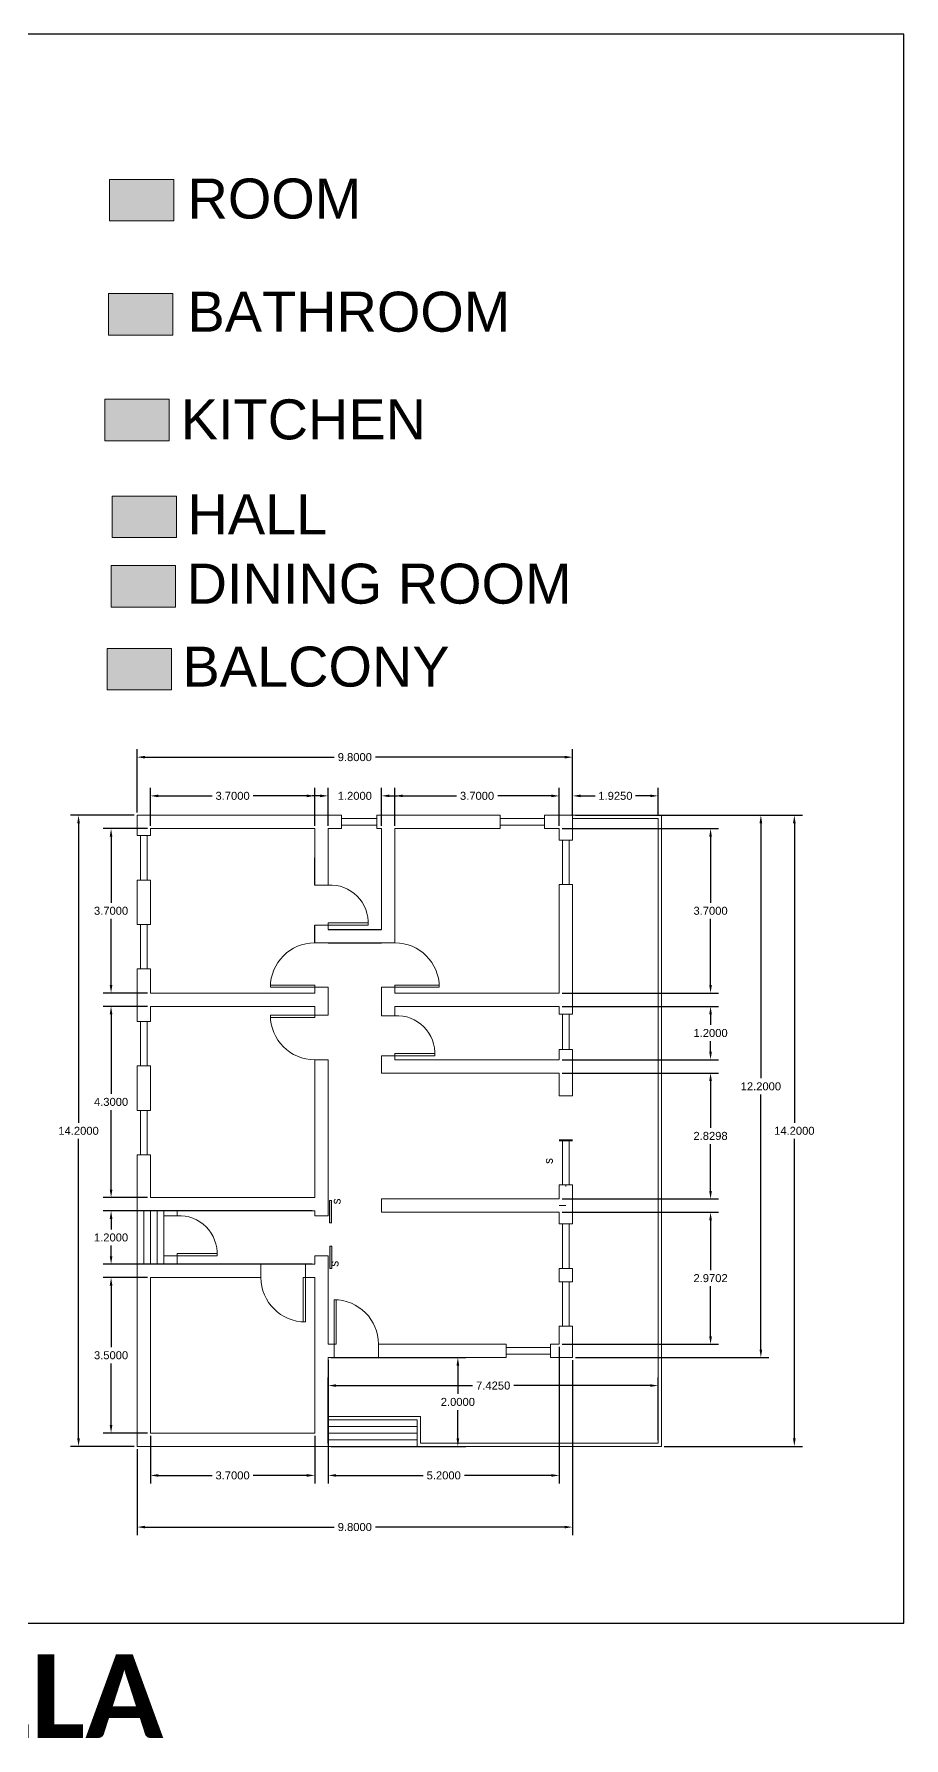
# Model space of a CAD drawing. Header units: inches. Extents: x -59 to 212, y 9 to 737.
# Drawn here: x 51.86 to 71.43, y 9.14 to 47.48 of the extents above; entities that cross this region are included whole.
import ezdxf

# ---------------------------------------------------------------- set-up
doc = ezdxf.new("R2010")
doc.units = ezdxf.units.IN
doc.header["$MEASUREMENT"] = 0
doc.linetypes.add('ACAD_ISO02W100', pattern=[15, 12, -3])
doc.layers.add('A_WALL_3D', color=1, linetype='Continuous')
doc.styles.get("Standard").update_dxf_attribs({"font": 'arial.ttf'})
doc.styles.add('STYLUS', font='stylu.ttf')
doc.dimstyles.get("Standard").update_dxf_attribs({"dimtxt": 0.18, "dimasz": 0.18, "dimexe": 0.18, "dimexo": 0.0625, "dimgap": 0.09, "dimtad": 0, "dimtih": 1, "dimtoh": 1, "dimdec": 4, "dimzin": 0, "dimdsep": 46, "dimtxsty": 'Standard', "dimcen": 0.09, "dimadec": 0, "dimazin": 0, "dimtfac": 1, "dimtdec": 4, "dimtofl": 0, "dimtmove": 0, "dimatfit": 3, "dimfxl": 1, "dimtolj": 1, "dimtzin": 0, "dimarcsym": 0})

# ---------------------------------------------------------------- blocks, each defined once
blk = doc.blocks.new('*D21')
at = {"color": 0, "lineweight": -2, "transparency": 16777216}
for p, q in [((54.477, 29.662), (54.477, 30.516)), ((54.657, 30.336), (55.864, 30.336)), ((57.997, 30.336), (56.791, 30.336)), ((58.177, 29.662), (58.177, 30.516))]:
    blk.add_line(p, q, dxfattribs=at)
at = {"color": 0, "transparency": 16777216}
for points in [[(54.657, 30.366), (54.657, 30.306), (54.477, 30.336)], [(57.997, 30.366), (57.997, 30.306), (58.177, 30.336)]]:
    blk.add_solid(points, dxfattribs=at)
at = {"layer": 'Defpoints', "color": 0, "transparency": 16777216}
for p in [(58.177, 30.336), (54.477, 29.6), (58.177, 29.6)]:
    blk.add_point(p, dxfattribs=at)
at = {"color": 0, "lineweight": 0, "transparency": 16777216, "insert": (56.327, 30.336), "char_height": 0.18, "attachment_point": 5}
blk.add_mtext('\\A1;3.7000', dxfattribs=at)
blk = doc.blocks.new('*D22')
at = {"color": 0, "lineweight": -2, "transparency": 16777216}
for p, q in [((58.297, 30.336), (58.117, 30.336)), ((58.477, 29.662), (58.477, 30.516)), ((59.677, 29.662), (59.677, 30.516)), ((59.857, 30.336), (60.037, 30.336))]:
    blk.add_line(p, q, dxfattribs=at)
at = {"color": 0, "transparency": 16777216}
for points in [[(58.297, 30.366), (58.297, 30.306), (58.477, 30.336)], [(59.857, 30.366), (59.857, 30.306), (59.677, 30.336)]]:
    blk.add_solid(points, dxfattribs=at)
at = {"layer": 'Defpoints', "color": 0, "transparency": 16777216}
for p in [(59.677, 30.336), (58.477, 29.6), (59.677, 29.6)]:
    blk.add_point(p, dxfattribs=at)
at = {"color": 0, "lineweight": 0, "transparency": 16777216, "insert": (59.077, 30.336), "char_height": 0.18, "attachment_point": 5}
blk.add_mtext('\\A1;1.2000', dxfattribs=at)
blk = doc.blocks.new('*D23')
at = {"color": 0, "lineweight": -2, "transparency": 16777216}
for p, q in [((59.977, 29.662), (59.977, 30.516)), ((60.157, 30.336), (61.364, 30.336)), ((63.497, 30.336), (62.291, 30.336)), ((63.677, 29.662), (63.677, 30.516))]:
    blk.add_line(p, q, dxfattribs=at)
at = {"color": 0, "transparency": 16777216}
for points in [[(60.157, 30.366), (60.157, 30.306), (59.977, 30.336)], [(63.497, 30.366), (63.497, 30.306), (63.677, 30.336)]]:
    blk.add_solid(points, dxfattribs=at)
at = {"layer": 'Defpoints', "color": 0, "transparency": 16777216}
for p in [(63.677, 30.336), (59.977, 29.6), (63.677, 29.6)]:
    blk.add_point(p, dxfattribs=at)
at = {"color": 0, "lineweight": 0, "transparency": 16777216, "insert": (61.827, 30.336), "char_height": 0.18, "attachment_point": 5}
blk.add_mtext('\\A1;3.7000', dxfattribs=at)
blk = doc.blocks.new('*D24')
at = {"color": 0, "lineweight": -2, "transparency": 16777216}
for p, q in [((63.977, 29.887), (63.977, 30.516)), ((64.157, 30.336), (64.485, 30.336)), ((65.722, 30.336), (65.395, 30.336)), ((65.902, 29.887), (65.902, 30.516))]:
    blk.add_line(p, q, dxfattribs=at)
at = {"color": 0, "transparency": 16777216}
for points in [[(64.157, 30.366), (64.157, 30.306), (63.977, 30.336)], [(65.722, 30.366), (65.722, 30.306), (65.902, 30.336)]]:
    blk.add_solid(points, dxfattribs=at)
at = {"layer": 'Defpoints', "color": 0, "transparency": 16777216}
for p in [(65.902, 30.336), (63.977, 29.825), (65.902, 29.825)]:
    blk.add_point(p, dxfattribs=at)
at = {"color": 0, "lineweight": 0, "transparency": 16777216, "insert": (64.94, 30.336), "char_height": 0.18, "attachment_point": 5}
blk.add_mtext('\\A1;1.9250', dxfattribs=at)
blk = doc.blocks.new('*D25')
at = {"color": 0, "lineweight": -2, "transparency": 16777216}
for p, q in [((54.415, 29.6), (53.413, 29.6)), ((53.593, 29.42), (53.593, 27.932)), ((53.593, 26.08), (53.593, 27.568)), ((54.415, 25.9), (53.413, 25.9))]:
    blk.add_line(p, q, dxfattribs=at)
at = {"color": 0, "transparency": 16777216}
for points in [[(53.563, 29.42), (53.623, 29.42), (53.593, 29.6)], [(53.563, 26.08), (53.623, 26.08), (53.593, 25.9)]]:
    blk.add_solid(points, dxfattribs=at)
at = {"layer": 'Defpoints', "color": 0, "transparency": 16777216}
for p in [(54.477, 29.6), (53.593, 25.9), (54.477, 25.9)]:
    blk.add_point(p, dxfattribs=at)
at = {"color": 0, "lineweight": 0, "transparency": 16777216, "insert": (53.593, 27.75), "char_height": 0.18, "attachment_point": 5}
blk.add_mtext('\\A1;3.7000', dxfattribs=at)
blk = doc.blocks.new('*D26')
at = {"color": 0, "lineweight": -2, "transparency": 16777216}
for p, q in [((54.415, 25.6), (53.413, 25.6)), ((53.593, 25.42), (53.593, 23.632)), ((53.593, 21.48), (53.593, 23.268)), ((54.415, 21.3), (53.413, 21.3))]:
    blk.add_line(p, q, dxfattribs=at)
at = {"color": 0, "transparency": 16777216}
for points in [[(53.563, 25.42), (53.623, 25.42), (53.593, 25.6)], [(53.563, 21.48), (53.623, 21.48), (53.593, 21.3)]]:
    blk.add_solid(points, dxfattribs=at)
at = {"layer": 'Defpoints', "color": 0, "transparency": 16777216}
for p in [(54.477, 25.6), (53.593, 21.3), (54.477, 21.3)]:
    blk.add_point(p, dxfattribs=at)
at = {"color": 0, "lineweight": 0, "transparency": 16777216, "insert": (53.593, 23.45), "char_height": 0.18, "attachment_point": 5}
blk.add_mtext('\\A1;4.3000', dxfattribs=at)
blk = doc.blocks.new('*D27')
at = {"color": 0, "lineweight": -2, "transparency": 16777216}
for p, q in [((58.115, 21), (53.413, 21)), ((53.593, 20.82), (53.593, 20.582)), ((53.593, 19.98), (53.593, 20.218)), ((58.115, 19.8), (53.413, 19.8))]:
    blk.add_line(p, q, dxfattribs=at)
at = {"color": 0, "transparency": 16777216}
for points in [[(53.563, 20.82), (53.623, 20.82), (53.593, 21)], [(53.563, 19.98), (53.623, 19.98), (53.593, 19.8)]]:
    blk.add_solid(points, dxfattribs=at)
at = {"layer": 'Defpoints', "color": 0, "transparency": 16777216}
for p in [(58.177, 21), (53.593, 19.8), (58.177, 19.8)]:
    blk.add_point(p, dxfattribs=at)
at = {"color": 0, "lineweight": 0, "transparency": 16777216, "insert": (53.593, 20.4), "char_height": 0.18, "attachment_point": 5}
blk.add_mtext('\\A1;1.2000', dxfattribs=at)
blk = doc.blocks.new('*D28')
at = {"color": 0, "lineweight": -2, "transparency": 16777216}
for p, q in [((54.415, 19.5), (53.413, 19.5)), ((53.593, 19.32), (53.593, 17.932)), ((53.593, 16.18), (53.593, 17.568)), ((54.415, 16), (53.413, 16))]:
    blk.add_line(p, q, dxfattribs=at)
at = {"color": 0, "transparency": 16777216}
for points in [[(53.563, 19.32), (53.623, 19.32), (53.593, 19.5)], [(53.563, 16.18), (53.623, 16.18), (53.593, 16)]]:
    blk.add_solid(points, dxfattribs=at)
at = {"layer": 'Defpoints', "color": 0, "transparency": 16777216}
for p in [(54.477, 19.5), (53.593, 16), (54.477, 16)]:
    blk.add_point(p, dxfattribs=at)
at = {"color": 0, "lineweight": 0, "transparency": 16777216, "insert": (53.593, 17.75), "char_height": 0.18, "attachment_point": 5}
blk.add_mtext('\\A1;3.5000', dxfattribs=at)
blk = doc.blocks.new('*D29')
at = {"color": 0, "lineweight": -2, "transparency": 16777216}
for p, q in [((54.477, 15.937), (54.477, 14.867)), ((58.177, 15.937), (58.177, 14.867)), ((54.657, 15.047), (55.864, 15.047)), ((57.997, 15.047), (56.791, 15.047))]:
    blk.add_line(p, q, dxfattribs=at)
at = {"color": 0, "transparency": 16777216}
for points in [[(54.657, 15.077), (54.657, 15.017), (54.477, 15.047)], [(57.997, 15.077), (57.997, 15.017), (58.177, 15.047)]]:
    blk.add_solid(points, dxfattribs=at)
at = {"layer": 'Defpoints', "color": 0, "transparency": 16777216}
for p in [(54.477, 16), (58.177, 16), (58.177, 15.047)]:
    blk.add_point(p, dxfattribs=at)
at = {"color": 0, "lineweight": 0, "transparency": 16777216, "insert": (56.327, 15.047), "char_height": 0.18, "attachment_point": 5}
blk.add_mtext('\\A1;3.7000', dxfattribs=at)
blk = doc.blocks.new('*D30')
at = {"color": 0, "lineweight": -2, "transparency": 16777216}
for p, q in [((58.477, 17.637), (58.477, 14.867)), ((63.677, 17.937), (63.677, 14.867)), ((58.657, 15.047), (60.614, 15.047)), ((63.497, 15.047), (61.541, 15.047))]:
    blk.add_line(p, q, dxfattribs=at)
at = {"color": 0, "transparency": 16777216}
for points in [[(58.657, 15.077), (58.657, 15.017), (58.477, 15.047)], [(63.497, 15.077), (63.497, 15.017), (63.677, 15.047)]]:
    blk.add_solid(points, dxfattribs=at)
at = {"layer": 'Defpoints', "color": 0, "transparency": 16777216}
for p in [(58.477, 17.7), (63.677, 18), (63.677, 15.047)]:
    blk.add_point(p, dxfattribs=at)
at = {"color": 0, "lineweight": 0, "transparency": 16777216, "insert": (61.077, 15.047), "char_height": 0.18, "attachment_point": 5}
blk.add_mtext('\\A1;5.2000', dxfattribs=at)
blk = doc.blocks.new('*D31')
at = {"color": 0, "lineweight": -2, "transparency": 16777216}
for p, q in [((63.74, 20.97), (67.26, 20.97)), ((67.08, 20.79), (67.08, 19.667)), ((67.08, 18.18), (67.08, 19.303)), ((63.74, 18), (67.26, 18))]:
    blk.add_line(p, q, dxfattribs=at)
at = {"color": 0, "transparency": 16777216}
for points in [[(67.05, 20.79), (67.11, 20.79), (67.08, 20.97)], [(67.05, 18.18), (67.11, 18.18), (67.08, 18)]]:
    blk.add_solid(points, dxfattribs=at)
at = {"layer": 'Defpoints', "color": 0, "transparency": 16777216}
for p in [(63.677, 20.97), (67.08, 20.97), (63.677, 18)]:
    blk.add_point(p, dxfattribs=at)
at = {"color": 0, "lineweight": 0, "transparency": 16777216, "insert": (67.08, 19.485), "char_height": 0.18, "attachment_point": 5}
blk.add_mtext('\\A1;2.9702', dxfattribs=at)
blk = doc.blocks.new('*D32')
at = {"color": 0, "lineweight": -2, "transparency": 16777216}
for p, q in [((63.74, 24.1), (67.26, 24.1)), ((67.08, 23.92), (67.08, 22.867)), ((67.08, 21.45), (67.08, 22.503)), ((63.74, 21.27), (67.26, 21.27))]:
    blk.add_line(p, q, dxfattribs=at)
at = {"color": 0, "transparency": 16777216}
for points in [[(67.05, 23.92), (67.11, 23.92), (67.08, 24.1)], [(67.05, 21.45), (67.11, 21.45), (67.08, 21.27)]]:
    blk.add_solid(points, dxfattribs=at)
at = {"layer": 'Defpoints', "color": 0, "transparency": 16777216}
for p in [(63.677, 24.1), (67.08, 24.1), (63.677, 21.27)]:
    blk.add_point(p, dxfattribs=at)
at = {"color": 0, "lineweight": 0, "transparency": 16777216, "insert": (67.08, 22.685), "char_height": 0.18, "attachment_point": 5}
blk.add_mtext('\\A1;2.8298', dxfattribs=at)
blk = doc.blocks.new('*D33')
at = {"color": 0, "lineweight": -2, "transparency": 16777216}
for p, q in [((63.74, 25.6), (67.26, 25.6)), ((67.08, 25.42), (67.08, 25.182)), ((67.08, 24.58), (67.08, 24.818)), ((63.74, 24.4), (67.26, 24.4))]:
    blk.add_line(p, q, dxfattribs=at)
at = {"color": 0, "transparency": 16777216}
for points in [[(67.05, 25.42), (67.11, 25.42), (67.08, 25.6)], [(67.05, 24.58), (67.11, 24.58), (67.08, 24.4)]]:
    blk.add_solid(points, dxfattribs=at)
at = {"layer": 'Defpoints', "color": 0, "transparency": 16777216}
for p in [(63.677, 25.6), (67.08, 25.6), (63.677, 24.4)]:
    blk.add_point(p, dxfattribs=at)
at = {"color": 0, "lineweight": 0, "transparency": 16777216, "insert": (67.08, 25), "char_height": 0.18, "attachment_point": 5}
blk.add_mtext('\\A1;1.2000', dxfattribs=at)
blk = doc.blocks.new('*D34')
at = {"color": 0, "lineweight": -2, "transparency": 16777216}
for p, q in [((63.74, 29.6), (67.26, 29.6)), ((67.08, 29.42), (67.08, 27.932)), ((67.08, 26.08), (67.08, 27.568)), ((63.74, 25.9), (67.26, 25.9))]:
    blk.add_line(p, q, dxfattribs=at)
at = {"color": 0, "transparency": 16777216}
for points in [[(67.05, 29.42), (67.11, 29.42), (67.08, 29.6)], [(67.05, 26.08), (67.11, 26.08), (67.08, 25.9)]]:
    blk.add_solid(points, dxfattribs=at)
at = {"layer": 'Defpoints', "color": 0, "transparency": 16777216}
for p in [(63.677, 29.6), (67.08, 29.6), (63.677, 25.9)]:
    blk.add_point(p, dxfattribs=at)
at = {"color": 0, "lineweight": 0, "transparency": 16777216, "insert": (67.08, 27.75), "char_height": 0.18, "attachment_point": 5}
blk.add_mtext('\\A1;3.7000', dxfattribs=at)
blk = doc.blocks.new('*D35')
at = {"color": 0, "lineweight": -2, "transparency": 16777216}
for p, q in [((63.977, 17.637), (63.977, 13.705)), ((54.177, 15.637), (54.177, 13.705)), ((54.357, 13.885), (58.614, 13.885)), ((63.797, 13.885), (59.541, 13.885))]:
    blk.add_line(p, q, dxfattribs=at)
at = {"color": 0, "transparency": 16777216}
for points in [[(54.357, 13.915), (54.357, 13.855), (54.177, 13.885)], [(63.797, 13.915), (63.797, 13.855), (63.977, 13.885)]]:
    blk.add_solid(points, dxfattribs=at)
at = {"layer": 'Defpoints', "color": 0, "transparency": 16777216}
for p in [(63.977, 17.7), (54.177, 15.7), (63.977, 13.885)]:
    blk.add_point(p, dxfattribs=at)
at = {"color": 0, "lineweight": 0, "transparency": 16777216, "insert": (59.077, 13.885), "char_height": 0.18, "attachment_point": 5}
blk.add_mtext('\\A1;9.8000', dxfattribs=at)
blk = doc.blocks.new('*D36')
at = {"color": 0, "lineweight": -2, "transparency": 16777216}
for p, q in [((54.115, 29.9), (52.682, 29.9)), ((52.862, 29.72), (52.862, 22.982)), ((52.862, 15.88), (52.862, 22.618)), ((54.115, 15.7), (52.682, 15.7))]:
    blk.add_line(p, q, dxfattribs=at)
at = {"color": 0, "transparency": 16777216}
for points in [[(52.832, 29.72), (52.892, 29.72), (52.862, 29.9)], [(52.832, 15.88), (52.892, 15.88), (52.862, 15.7)]]:
    blk.add_solid(points, dxfattribs=at)
at = {"layer": 'Defpoints', "color": 0, "transparency": 16777216}
for p in [(52.862, 29.9), (54.177, 29.9), (54.177, 15.7)]:
    blk.add_point(p, dxfattribs=at)
at = {"color": 0, "lineweight": 0, "transparency": 16777216, "insert": (52.862, 22.8), "char_height": 0.18, "attachment_point": 5}
blk.add_mtext('\\A1;14.2000', dxfattribs=at)
blk = doc.blocks.new('*D37')
at = {"color": 0, "lineweight": -2, "transparency": 16777216}
for p, q in [((54.177, 29.962), (54.177, 31.387)), ((54.357, 31.207), (58.614, 31.207)), ((63.797, 31.207), (59.541, 31.207)), ((63.977, 29.962), (63.977, 31.387))]:
    blk.add_line(p, q, dxfattribs=at)
at = {"color": 0, "transparency": 16777216}
for points in [[(54.357, 31.237), (54.357, 31.177), (54.177, 31.207)], [(63.797, 31.237), (63.797, 31.177), (63.977, 31.207)]]:
    blk.add_solid(points, dxfattribs=at)
at = {"layer": 'Defpoints', "color": 0, "transparency": 16777216}
for p in [(63.977, 31.207), (54.177, 29.9), (63.977, 29.9)]:
    blk.add_point(p, dxfattribs=at)
at = {"color": 0, "lineweight": 0, "transparency": 16777216, "insert": (59.077, 31.207), "char_height": 0.18, "attachment_point": 5}
blk.add_mtext('\\A1;9.8000', dxfattribs=at)
blk = doc.blocks.new('*D38')
at = {"color": 0, "lineweight": -2, "transparency": 16777216}
for p, q in [((64.04, 29.9), (68.392, 29.9)), ((68.212, 29.72), (68.212, 23.982)), ((68.212, 17.88), (68.212, 23.618)), ((64.04, 17.7), (68.392, 17.7))]:
    blk.add_line(p, q, dxfattribs=at)
at = {"color": 0, "transparency": 16777216}
for points in [[(68.182, 29.72), (68.242, 29.72), (68.212, 29.9)], [(68.182, 17.88), (68.242, 17.88), (68.212, 17.7)]]:
    blk.add_solid(points, dxfattribs=at)
at = {"layer": 'Defpoints', "color": 0, "transparency": 16777216}
for p in [(63.977, 29.9), (63.977, 17.7), (68.212, 17.7)]:
    blk.add_point(p, dxfattribs=at)
at = {"color": 0, "lineweight": 0, "transparency": 16777216, "insert": (68.212, 23.8), "char_height": 0.18, "attachment_point": 5}
blk.add_mtext('\\A1;12.2000', dxfattribs=at)
blk = doc.blocks.new('*D39')
at = {"color": 0, "lineweight": -2, "transparency": 16777216}
for p, q in [((58.54, 17.7), (61.575, 17.7)), ((61.395, 17.52), (61.395, 16.882)), ((61.395, 15.88), (61.395, 16.518)), ((58.54, 15.7), (61.575, 15.7))]:
    blk.add_line(p, q, dxfattribs=at)
at = {"color": 0, "transparency": 16777216}
for points in [[(61.365, 17.52), (61.425, 17.52), (61.395, 17.7)], [(61.365, 15.88), (61.425, 15.88), (61.395, 15.7)]]:
    blk.add_solid(points, dxfattribs=at)
at = {"layer": 'Defpoints', "color": 0, "transparency": 16777216}
for p in [(58.477, 17.7), (61.395, 17.7), (58.477, 15.7)]:
    blk.add_point(p, dxfattribs=at)
at = {"color": 0, "lineweight": 0, "transparency": 16777216, "insert": (61.395, 16.7), "char_height": 0.18, "attachment_point": 5}
blk.add_mtext('\\A1;2.0000', dxfattribs=at)
blk = doc.blocks.new('*D40')
at = {"color": 0, "lineweight": -2, "transparency": 16777216}
for p, q in [((58.477, 15.762), (58.477, 17.248)), ((58.657, 17.068), (61.727, 17.068)), ((65.722, 17.068), (62.652, 17.068)), ((65.902, 15.837), (65.902, 17.248))]:
    blk.add_line(p, q, dxfattribs=at)
at = {"color": 0, "transparency": 16777216}
for points in [[(58.657, 17.098), (58.657, 17.038), (58.477, 17.068)], [(65.722, 17.098), (65.722, 17.038), (65.902, 17.068)]]:
    blk.add_solid(points, dxfattribs=at)
at = {"layer": 'Defpoints', "color": 0, "transparency": 16777216}
for p in [(58.477, 17.068), (65.902, 15.775), (58.477, 15.7)]:
    blk.add_point(p, dxfattribs=at)
at = {"color": 0, "lineweight": 0, "transparency": 16777216, "insert": (62.19, 17.068), "char_height": 0.18, "attachment_point": 5}
blk.add_mtext('\\A1;7.4250', dxfattribs=at)
blk = doc.blocks.new('*D41')
at = {"color": 0, "lineweight": -2, "transparency": 16777216}
for p, q in [((66.04, 29.9), (69.145, 29.9)), ((68.965, 29.72), (68.965, 22.982)), ((68.965, 15.88), (68.965, 22.618)), ((66.04, 15.7), (69.145, 15.7))]:
    blk.add_line(p, q, dxfattribs=at)
at = {"color": 0, "transparency": 16777216}
for points in [[(68.935, 29.72), (68.995, 29.72), (68.965, 29.9)], [(68.935, 15.88), (68.995, 15.88), (68.965, 15.7)]]:
    blk.add_solid(points, dxfattribs=at)
at = {"layer": 'Defpoints', "color": 0, "transparency": 16777216}
for p in [(65.977, 29.9), (65.977, 15.7), (68.965, 15.7)]:
    blk.add_point(p, dxfattribs=at)
at = {"color": 0, "lineweight": 0, "transparency": 16777216, "insert": (68.965, 22.8), "char_height": 0.18, "attachment_point": 5}
blk.add_mtext('\\A1;14.2000', dxfattribs=at)

msp = doc.modelspace()

# ---------------------------------------------------------------- hatches: boundary and pattern name
at = {"linetype": 'ACAD_ISO02W100', "lineweight": 0, "true_color": 0x642165}
h = msp.add_hatch(color=219, dxfattribs=at)
h.dxf.hatch_style = 1
h.paths.add_polyline_path([(55.00299, 44.20566), (53.55627, 44.20566), (53.55627, 43.27116), (55.00299, 43.27116)])
at = {"linetype": 'ACAD_ISO02W100', "lineweight": 0, "true_color": 0xf8d731}
h = msp.add_hatch(color=40, dxfattribs=at)
h.dxf.hatch_style = 1
h.paths.add_polyline_path([(54.98393, 41.63741), (53.5372, 41.63741), (53.5372, 40.70291), (54.98393, 40.70291)])
at = {"linetype": 'ACAD_ISO02W100', "lineweight": 0}
h = msp.add_hatch(color=3, dxfattribs=at)
h.dxf.hatch_style = 1
h.paths.add_polyline_path([(54.90255, 39.2584), (53.45583, 39.2584), (53.45583, 38.3239), (54.90255, 38.3239)])
at = {"linetype": 'ACAD_ISO02W100', "lineweight": 0, "true_color": 0xf27172}
h = msp.add_hatch(color=11, dxfattribs=at)
h.dxf.hatch_style = 1
h.paths.add_polyline_path([(55.0631, 37.07993), (53.61638, 37.07993), (53.61638, 36.14542), (55.0631, 36.14542)])
at = {"linetype": 'ACAD_ISO02W100', "lineweight": 0}
h = msp.add_hatch(color=1, dxfattribs=at)
h.dxf.hatch_style = 1
h.paths.add_polyline_path([(55.04373, 35.51887), (53.59701, 35.51887), (53.59701, 34.58437), (55.04373, 34.58437)])
at = {"linetype": 'ACAD_ISO02W100', "lineweight": 0, "true_color": 0x293189}
h = msp.add_hatch(color=177, dxfattribs=at)
h.dxf.hatch_style = 1
h.paths.add_polyline_path([(54.95095, 33.65269), (53.50423, 33.65269), (53.50423, 32.71819), (54.95095, 32.71819)])
at = {"lineweight": 0}
h = msp.add_hatch(color=7, dxfattribs=at)
h.dxf.hatch_style = 1
h.paths.add_polyline_path([(58.55445, 21.22922), (58.50961, 21.22922), (58.50961, 20.72922), (58.55445, 20.72922)])
h = msp.add_hatch(color=7, dxfattribs=at)
h.dxf.hatch_style = 1
h.paths.add_polyline_path([(58.55641, 20.20462), (58.51157, 20.20462), (58.51157, 19.70462), (58.55641, 19.70462)])

# ---------------------------------------------------------------- linework, layer by layer
for p, q in [((58.77372, 29.89963), (54.17738, 29.89963)), ((54.17738, 29.89963), (54.17738, 29.44224)), ((58.17738, 29.59963), (54.47738, 29.59963)), ((54.47738, 29.59963), (54.47738, 29.44224)), ((58.17738, 29.59963), (58.17738, 28.94437)), ((58.77372, 29.59963), (58.47738, 29.59963)), ((58.47738, 29.59963), (58.47738, 28.32957)), ((58.77372, 29.89963), (58.77372, 29.59963)), ((58.77372, 29.82463), (59.57372, 29.82463)), ((58.77372, 29.67463), (59.57372, 29.67463)), ((62.34634, 29.89963), (59.57372, 29.89963)), ((59.57372, 29.89963), (59.57372, 29.59963)), ((59.67738, 29.59963), (59.57372, 29.59963)), ((59.67738, 29.59963), (59.67738, 27.32974)), ((62.34634, 29.59963), (59.97738, 29.59963)), ((59.97738, 29.59963), (59.97738, 27.02974)), ((62.34634, 29.59963), (62.34634, 29.89963)), ((62.34634, 29.82463), (63.34634, 29.82463)), ((62.34634, 29.67463), (63.34634, 29.67463)), ((63.97738, 29.89963), (63.34634, 29.89963)), ((63.34634, 29.59963), (63.34634, 29.89963)), ((63.67738, 29.59963), (63.34634, 29.59963)), ((63.67738, 29.34231), (63.67738, 29.59963)), ((63.97738, 29.34231), (63.97738, 29.89963)), ((54.17738, 29.44224), (54.47738, 29.44224)), ((54.25238, 28.44224), (54.25238, 29.44224)), ((54.40238, 28.44224), (54.40238, 29.44224)), ((63.67738, 29.34231), (63.97738, 29.34231)), ((63.75238, 29.34231), (63.75238, 28.34231)), ((63.90238, 29.34231), (63.90238, 28.34231)), ((54.17738, 28.44224), (54.17738, 27.44224)), ((54.17738, 28.44224), (54.47738, 28.44224)), ((54.47738, 28.44224), (54.47738, 27.44224)), ((63.67738, 25.89963), (63.67738, 28.34231)), ((63.67738, 28.34231), (63.97738, 28.34231)), ((63.97738, 25.42791), (63.97738, 28.34231)), ((54.17738, 27.44224), (54.47738, 27.44224)), ((54.25238, 26.44224), (54.25238, 27.44224)), ((54.40238, 26.44224), (54.40238, 27.44224)), ((58.47738, 27.42974), (58.17738, 27.42974)), ((58.47738, 27.42974), (58.47738, 27.47974)), ((58.47738, 27.42974), (58.47738, 27.32974)), ((54.17738, 26.44224), (54.17738, 25.74963)), ((54.17738, 26.44224), (54.47738, 26.44224)), ((54.47738, 26.44224), (54.47738, 25.89963)), ((54.17738, 25.74963), (54.17738, 25.26078)), ((54.47738, 25.89963), (58.17738, 25.89963)), ((58.17738, 26.02974), (58.17738, 25.89963)), ((58.47738, 26.02974), (58.47738, 25.39963)), ((59.67738, 25.3878), (59.67738, 26.02974)), ((59.97738, 26.02974), (59.97738, 25.89963)), ((63.67738, 25.89963), (59.97738, 25.89963)), ((54.47738, 25.59963), (54.47738, 25.26078)), ((54.47738, 25.59963), (58.17738, 25.59963)), ((58.17737, 25.34963), (58.17738, 25.39963)), ((58.17738, 25.59963), (58.17738, 25.39963)), ((58.17738, 25.39963), (58.47738, 25.39963)), ((59.97738, 25.3878), (59.97738, 25.59963)), ((63.67738, 25.59963), (59.97738, 25.59963)), ((63.67738, 25.42791), (63.67738, 25.59963)), ((63.67738, 25.42791), (63.97738, 25.42791)), ((63.75238, 25.42791), (63.75238, 24.62791)), ((63.90238, 25.42791), (63.90238, 24.62791)), ((54.17738, 25.26078), (54.47738, 25.26078)), ((54.25238, 24.26078), (54.25238, 25.26078)), ((54.40238, 24.26078), (54.40238, 25.26078)), ((63.67738, 24.39963), (63.67738, 24.62791)), ((63.67738, 24.62791), (63.97738, 24.62791)), ((63.97738, 23.58543), (63.97738, 24.62791)), ((54.17738, 24.26078), (54.17738, 23.26078)), ((54.17738, 24.26078), (54.47738, 24.26078)), ((54.47738, 24.26078), (54.47738, 23.26078)), ((58.17738, 24.39963), (58.17738, 21.29963)), ((58.17738, 24.39963), (58.47738, 24.39963)), ((58.47738, 24.39963), (58.47738, 20.88924)), ((59.67738, 24.39963), (59.67738, 24.4878)), ((59.67738, 24.4878), (59.67738, 24.09963)), ((59.97738, 24.39963), (59.97738, 24.4878)), ((59.97738, 24.4878), (59.97738, 24.39963)), ((59.97738, 24.39963), (63.67738, 24.39963)), ((59.67738, 24.09963), (63.67738, 24.09963)), ((63.67738, 23.58543), (63.67738, 24.09963)), ((63.67738, 23.58543), (63.97738, 23.58543)), ((54.17738, 23.26078), (54.47738, 23.26078)), ((54.25238, 22.26078), (54.25238, 23.26078)), ((54.40238, 22.26078), (54.40238, 23.26078)), ((54.17738, 22.26078), (54.17738, 20.99963)), ((54.17738, 22.26078), (54.47738, 22.26078)), ((54.47738, 22.26078), (54.47738, 21.29963)), ((63.67738, 22.59543), (63.97738, 22.59543)), ((63.67738, 22.58543), (63.97738, 22.58543)), ((63.67738, 22.57543), (63.97738, 22.57543)), ((63.75238, 21.58543), (63.75238, 22.57543)), ((63.90238, 21.58543), (63.90238, 22.57543)), ((63.67738, 21.26983), (63.67738, 21.58543)), ((63.67738, 21.58543), (63.97738, 21.58543)), ((63.97738, 20.70613), (63.97738, 21.58543)), ((54.47738, 21.29963), (55.07738, 21.29963)), ((55.07738, 21.29963), (58.17738, 21.29963)), ((63.67738, 21.26983), (59.67738, 21.26983)), ((59.67738, 21.26983), (59.67738, 20.96983)), ((54.17738, 20.99963), (54.77738, 20.99963)), ((54.77738, 20.99963), (54.77738, 20.88924)), ((54.77738, 20.88924), (55.07738, 20.88924)), ((55.07738, 20.99963), (55.07738, 20.88924)), ((55.07738, 20.99963), (58.17738, 20.99963)), ((58.17738, 20.99963), (58.17738, 20.88924)), ((58.17738, 20.88924), (58.47738, 20.88924)), ((63.67738, 20.96983), (59.67738, 20.96983)), ((63.67738, 20.70613), (63.67738, 20.96983)), ((63.67738, 20.70613), (63.97738, 20.70613)), ((63.75238, 20.70613), (63.75238, 19.69963)), ((63.90238, 20.70613), (63.90238, 19.69963)), ((54.77738, 19.98924), (54.77738, 19.79963)), ((54.77738, 19.98924), (55.07738, 19.98924)), ((55.07738, 19.98924), (55.07738, 19.79963)), ((58.17738, 19.98924), (58.17738, 19.79963)), ((58.17738, 19.98924), (58.47738, 19.98924)), ((58.47738, 19.98924), (58.47738, 17.99963)), ((54.77738, 19.79963), (54.17738, 19.79963)), ((54.17738, 19.79963), (54.17738, 15.69963)), ((55.07738, 19.79963), (56.96612, 19.79963)), ((56.96612, 19.79963), (56.96612, 19.49963)), ((57.96612, 19.79963), (58.17738, 19.79963)), ((57.96612, 19.79963), (57.96612, 19.49963)), ((63.67738, 19.40613), (63.67738, 19.70613)), ((63.67738, 19.70613), (63.97738, 19.70613)), ((63.97738, 19.40613), (63.97738, 19.70613)), ((55.07738, 19.49963), (54.47738, 19.49963)), ((54.47738, 19.49963), (54.47738, 15.99963)), ((55.07738, 19.49963), (56.96612, 19.49963)), ((57.96612, 19.49963), (58.17738, 19.49963)), ((58.17738, 19.49963), (58.17738, 17.99963)), ((63.67738, 19.40613), (63.97738, 19.40613)), ((63.75238, 19.40613), (63.75238, 18.40613)), ((63.90238, 19.40613), (63.90238, 18.40613)), ((63.67738, 17.99963), (63.67738, 18.40613)), ((63.67738, 18.40613), (63.97738, 18.40613)), ((63.97738, 17.69963), (63.97738, 18.40613)), ((58.17738, 15.99963), (58.17738, 17.99963)), ((58.47738, 17.99963), (58.60941, 17.99963)), ((58.47738, 17.69963), (58.60941, 17.69963)), ((58.47738, 15.69963), (58.47738, 17.69963)), ((58.60941, 17.99963), (58.60941, 17.69963)), ((59.60941, 17.99963), (62.47875, 17.99963)), ((59.60941, 17.99963), (59.60941, 17.69963)), ((59.60941, 17.69963), (62.47875, 17.69963)), ((62.47875, 17.99963), (62.47875, 17.69963)), ((62.47875, 17.92463), (63.47875, 17.92463)), ((62.47875, 17.77463), (63.47875, 17.77463)), ((63.47875, 17.99963), (63.67738, 17.99963)), ((63.47875, 17.99963), (63.47875, 17.69963)), ((63.47875, 17.69963), (63.97738, 17.69963)), ((54.47738, 15.99963), (58.17738, 15.99963)), ((54.17738, 15.69963), (58.47738, 15.69963))]:
    msp.add_line(p, q, dxfattribs=at)
at = {"color": 2, "lineweight": 0}
for p, q in [((63.97738, 29.89963), (65.97738, 29.89963)), ((63.97738, 29.82463), (63.97738, 29.89963)), ((63.97738, 29.82463), (65.90238, 29.82463)), ((65.90238, 15.77463), (65.90238, 29.82463)), ((65.97738, 15.69963), (65.97738, 29.89963)), ((58.47738, 27.47974), (59.37738, 27.47959)), ((59.37738, 27.42959), (58.47738, 27.42974)), ((58.17737, 26.07974), (57.17737, 26.07957)), ((57.17737, 26.07957), (57.17738, 26.02957)), ((58.17737, 26.07974), (58.17737, 26.02974)), ((59.97738, 26.07991), (60.97738, 26.07974)), ((59.97738, 26.07991), (59.97738, 26.02991)), ((60.97738, 26.07974), (60.97737, 26.02974)), ((57.17738, 26.02957), (58.17738, 26.02974)), ((60.97737, 26.02974), (59.97737, 26.02991)), ((58.17737, 25.34963), (57.17737, 25.3498)), ((57.17738, 25.3998), (58.17738, 25.39963)), ((59.97738, 24.53797), (60.87738, 24.53782)), ((59.97738, 24.53797), (59.97738, 24.48797)), ((60.87738, 24.48782), (59.97738, 24.48797)), ((58.50961, 20.72922), (58.50961, 21.22922)), ((58.50961, 21.22922), (58.55445, 21.22922)), ((58.55445, 21.22922), (58.55445, 20.72922)), ((54.17738, 20.99963), (54.17738, 19.79963)), ((54.32738, 20.99963), (54.32738, 19.79963)), ((54.47738, 20.99963), (54.47738, 19.79963)), ((54.62738, 20.99963), (54.62738, 19.79963)), ((54.77738, 20.99963), (54.77738, 19.79963)), ((58.50961, 20.72922), (58.55961, 20.72922)), ((55.07738, 20.03939), (55.97738, 20.03924)), ((55.07738, 20.03939), (55.07738, 19.98939)), ((55.97738, 19.98924), (55.07738, 19.98939)), ((58.51157, 20.20462), (58.55641, 20.20462)), ((58.51157, 19.70462), (58.51157, 20.20462)), ((58.55641, 20.20462), (58.55641, 19.70462)), ((58.51157, 19.70462), (58.56157, 19.70462)), ((57.91612, 19.49963), (57.91629, 18.49963)), ((57.91612, 19.49963), (57.96612, 19.49963)), ((57.96629, 18.49963), (57.96612, 19.49963)), ((58.65924, 18.99964), (58.60924, 18.99963)), ((58.60924, 18.99963), (58.60941, 17.99963)), ((58.65941, 17.99964), (58.65924, 18.99964)), ((57.91607, 18.50254), (57.96607, 18.50255)), ((58.65941, 17.99964), (58.60941, 17.99964)), ((58.47738, 16.37463), (60.55238, 16.37463)), ((58.47738, 16.29963), (60.47738, 16.29963)), ((58.47738, 16.14963), (60.47738, 16.14963)), ((60.47738, 15.69963), (60.47738, 16.29963)), ((60.55238, 15.77463), (60.55238, 16.37463)), ((58.47738, 15.99963), (60.47738, 15.99963)), ((58.47738, 15.84963), (60.47738, 15.84963)), ((60.55238, 15.77463), (65.90238, 15.77463)), ((58.47738, 15.69963), (65.97738, 15.69963))]:
    msp.add_line(p, q, dxfattribs=at)
for p, q in [((58.17755, 28.32957), (58.17755, 28.94437)), ((58.17738, 27.02974), (58.17738, 27.42974)), ((58.47738, 27.32974), (59.67738, 27.32974)), ((58.47738, 27.02974), (59.67738, 27.02974))]:
    msp.add_line(p, q)
at = {"color": 7, "lineweight": 0}
for p, q in [((58.17755, 28.32957), (58.47755, 28.32957)), ((58.17738, 27.02974), (58.47738, 27.02974)), ((59.67738, 27.02974), (59.97738, 27.02974)), ((58.17738, 26.02974), (58.47738, 26.02974)), ((59.67738, 26.02974), (59.97738, 26.02974)), ((59.67738, 25.3878), (59.97738, 25.3878)), ((59.67738, 24.4878), (59.97738, 24.4878)), ((59.97738, 24.4878), (59.67738, 24.4878))]:
    msp.add_line(p, q, dxfattribs=at)
at = {"color": 5, "lineweight": 0}
for p, q in [((63.82738, 21.58543), (63.82738, 21.54963)), ((63.82738, 21.11983), (63.67738, 21.11983))]:
    msp.add_line(p, q, dxfattribs=at)
msp.add_lwpolyline([(71.43018, 47.4751), (32.29208, 47.4751), (32.29208, 11.72189), (71.43018, 11.72189)], close=True)
at = {"linetype": 'ACAD_ISO02W100', "lineweight": 0}
for points in [[(55.00299, 44.20566), (53.55627, 44.20566), (53.55627, 43.27116), (55.00299, 43.27116)], [(54.98393, 41.63741), (53.5372, 41.63741), (53.5372, 40.70291), (54.98393, 40.70291)], [(54.90255, 39.2584), (53.45583, 39.2584), (53.45583, 38.3239), (54.90255, 38.3239)], [(55.0631, 37.07993), (53.61638, 37.07993), (53.61638, 36.14542), (55.0631, 36.14542)], [(55.04373, 35.51887), (53.59701, 35.51887), (53.59701, 34.58437), (55.04373, 34.58437)], [(54.95095, 33.65269), (53.50423, 33.65269), (53.50423, 32.71819), (54.95095, 32.71819)]]:
    msp.add_lwpolyline(points, close=True, dxfattribs=at)
at = {"layer": 'A_WALL_3D', "color": 2, "lineweight": 0}
for centre, radius, start, end in [((58.52803, 27.48022), 0.85085, 356.588656, 93.4018), ((58.17738, 26.02974), 1, 90.009705, 180.009631), ((59.97737, 26.02991), 1, 359.990369, 89.990295), ((58.17738, 25.39963), 1, 179.990369, 269.990295), ((60.02803, 24.53845), 0.85085, 356.588656, 453.4018), ((55.12803, 20.03987), 0.85085, 356.588656, 93.4018), ((57.96612, 19.49963), 1, 180.009705, 270.009631), ((58.60941, 17.99963), 1, 0.009705, 90.009631)]:
    msp.add_arc(centre, radius, start, end, dxfattribs=at)

# ---------------------------------------------------------------- texts
at = {"lineweight": 0, "attachment_point": 1}
for s, width, gutter_width, insert, char_height in [('ROOM', 12, 1, (55.31241, 44.22498), 0.9), ('BATHROOM', 12, 1, (55.31241, 41.67901), 0.9), ('KITCHEN', 12, 1, (55.16083, 39.25624), 0.9), ('HALL', 12, 1, (55.31241, 37.12156), 0.9), ('DINING ROOM', 12, 1, (55.29304, 35.5605), 0.9), ('BALCONY', 12, 1, (55.20025, 33.69432), 0.9), ('{\\fCalibri|b1|i0|c0|p34;VILLA}', 68.662805, 12.5, (48.08151, 11.01867), 1.8772)]:
    msp.add_mtext_dynamic_manual_height_columns(s, width=width, gutter_width=gutter_width, heights=[0], dxfattribs=dict(at, insert=insert, char_height=char_height))
at = {"color": 2, "lineweight": 0, "char_height": 0.2, "attachment_point": 1, "rotation": 87.451772, "style": 'STYLUS'}
for insert in [(63.32838, 22.0606), (58.55445, 21.15069), (58.50708, 19.74834)]:
    msp.add_mtext_dynamic_manual_height_columns('s', width=0.1453898, gutter_width=2.12639, heights=[0], dxfattribs=dict(at, insert=insert))

# ---------------------------------------------------------------- dimensions: what is measured, and where the dimension line sits
at = {"color": 3, "lineweight": 0}
for base, p1, p2, picture, middle in [((63.97738, 31.20731), (54.17738, 29.89963), (63.97738, 29.89963), '*D37', (59.07738, 31.20731)), ((63.97738, 13.88461), (54.17738, 15.69963), (63.97738, 17.69963), '*D35', (59.07738, 13.88461)), ((58.47738, 17.06812), (65.90238, 15.77463), (58.47738, 15.69963), '*D40', (62.18988, 17.06812))]:
    dim = msp.add_linear_dim(base=base, p1=p1, p2=p2, dimstyle='Standard', dxfattribs=at)
    dim.commit()
    dim.dimension.update_dxf_attribs({"geometry": picture, "text_midpoint": middle})
at = {"color": 1, "lineweight": 0}
for base, p1, p2, picture, middle in [((58.17738, 30.33593), (54.47738, 29.59963), (58.17738, 29.59963), '*D21', (56.32738, 30.33593)), ((59.67738, 30.33593), (58.47738, 29.59963), (59.67738, 29.59963), '*D22', (59.07738, 30.33593)), ((63.67738, 30.33593), (59.97738, 29.59963), (63.67738, 29.59963), '*D23', (61.82738, 30.33593)), ((65.90238, 30.33593), (63.97738, 29.82463), (65.90238, 29.82463), '*D24', (64.93988, 30.33593)), ((63.67738, 15.04737), (58.47738, 17.69963), (63.67738, 17.99963), '*D30', (61.07738, 15.04737)), ((58.17738, 15.04737), (54.47738, 15.99963), (58.17738, 15.99963), '*D29', (56.32738, 15.04737))]:
    dim = msp.add_linear_dim(base=base, p1=p1, p2=p2, dimstyle='Standard', dxfattribs=at)
    dim.commit()
    dim.dimension.update_dxf_attribs({"geometry": picture, "text_midpoint": middle})
at = {"color": 3, "lineweight": 0}
for base, p1, p2, picture, middle in [((52.86225, 29.89963), (54.17738, 15.69963), (54.17738, 29.89963), '*D36', (52.86225, 22.79963)), ((68.21244, 17.69963), (63.97738, 29.89963), (63.97738, 17.69963), '*D38', (68.21244, 23.79963)), ((68.96496, 15.69963), (65.97738, 29.89963), (65.97738, 15.69963), '*D41', (68.96496, 22.79963)), ((61.39453, 17.69963), (58.47738, 15.69963), (58.47738, 17.69963), '*D39', (61.39453, 16.69963))]:
    dim = msp.add_linear_dim(base=base, p1=p1, p2=p2, angle=90, dimstyle='Standard', dxfattribs=at)
    dim.commit()
    dim.dimension.update_dxf_attribs({"geometry": picture, "text_midpoint": middle})
at = {"color": 1, "lineweight": 0}
for base, p1, p2, picture, middle in [((53.59329, 25.89963), (54.47738, 29.59963), (54.47738, 25.89963), '*D25', (53.59329, 27.74963)), ((67.08032, 29.59963), (63.67738, 25.89963), (63.67738, 29.59963), '*D34', (67.08032, 27.74963)), ((53.59329, 21.29963), (54.47738, 25.59963), (54.47738, 21.29963), '*D26', (53.59329, 23.44963)), ((67.08032, 25.59963), (63.67738, 24.39963), (63.67738, 25.59963), '*D33', (67.08032, 24.99963)), ((67.08032, 24.09963), (63.67738, 21.26983), (63.67738, 24.09963), '*D32', (67.08032, 22.68473)), ((53.59329, 19.79963), (58.17738, 20.99963), (58.17738, 19.79963), '*D27', (53.59329, 20.39963)), ((67.08032, 20.96983), (63.67738, 17.99963), (63.67738, 20.96983), '*D31', (67.08032, 19.48473)), ((53.59329, 15.99963), (54.47738, 19.49963), (54.47738, 15.99963), '*D28', (53.59329, 17.74963))]:
    dim = msp.add_linear_dim(base=base, p1=p1, p2=p2, angle=90, dimstyle='Standard', dxfattribs=at)
    dim.commit()
    dim.dimension.update_dxf_attribs({"geometry": picture, "text_midpoint": middle})

doc.saveas('drawing.dxf')
